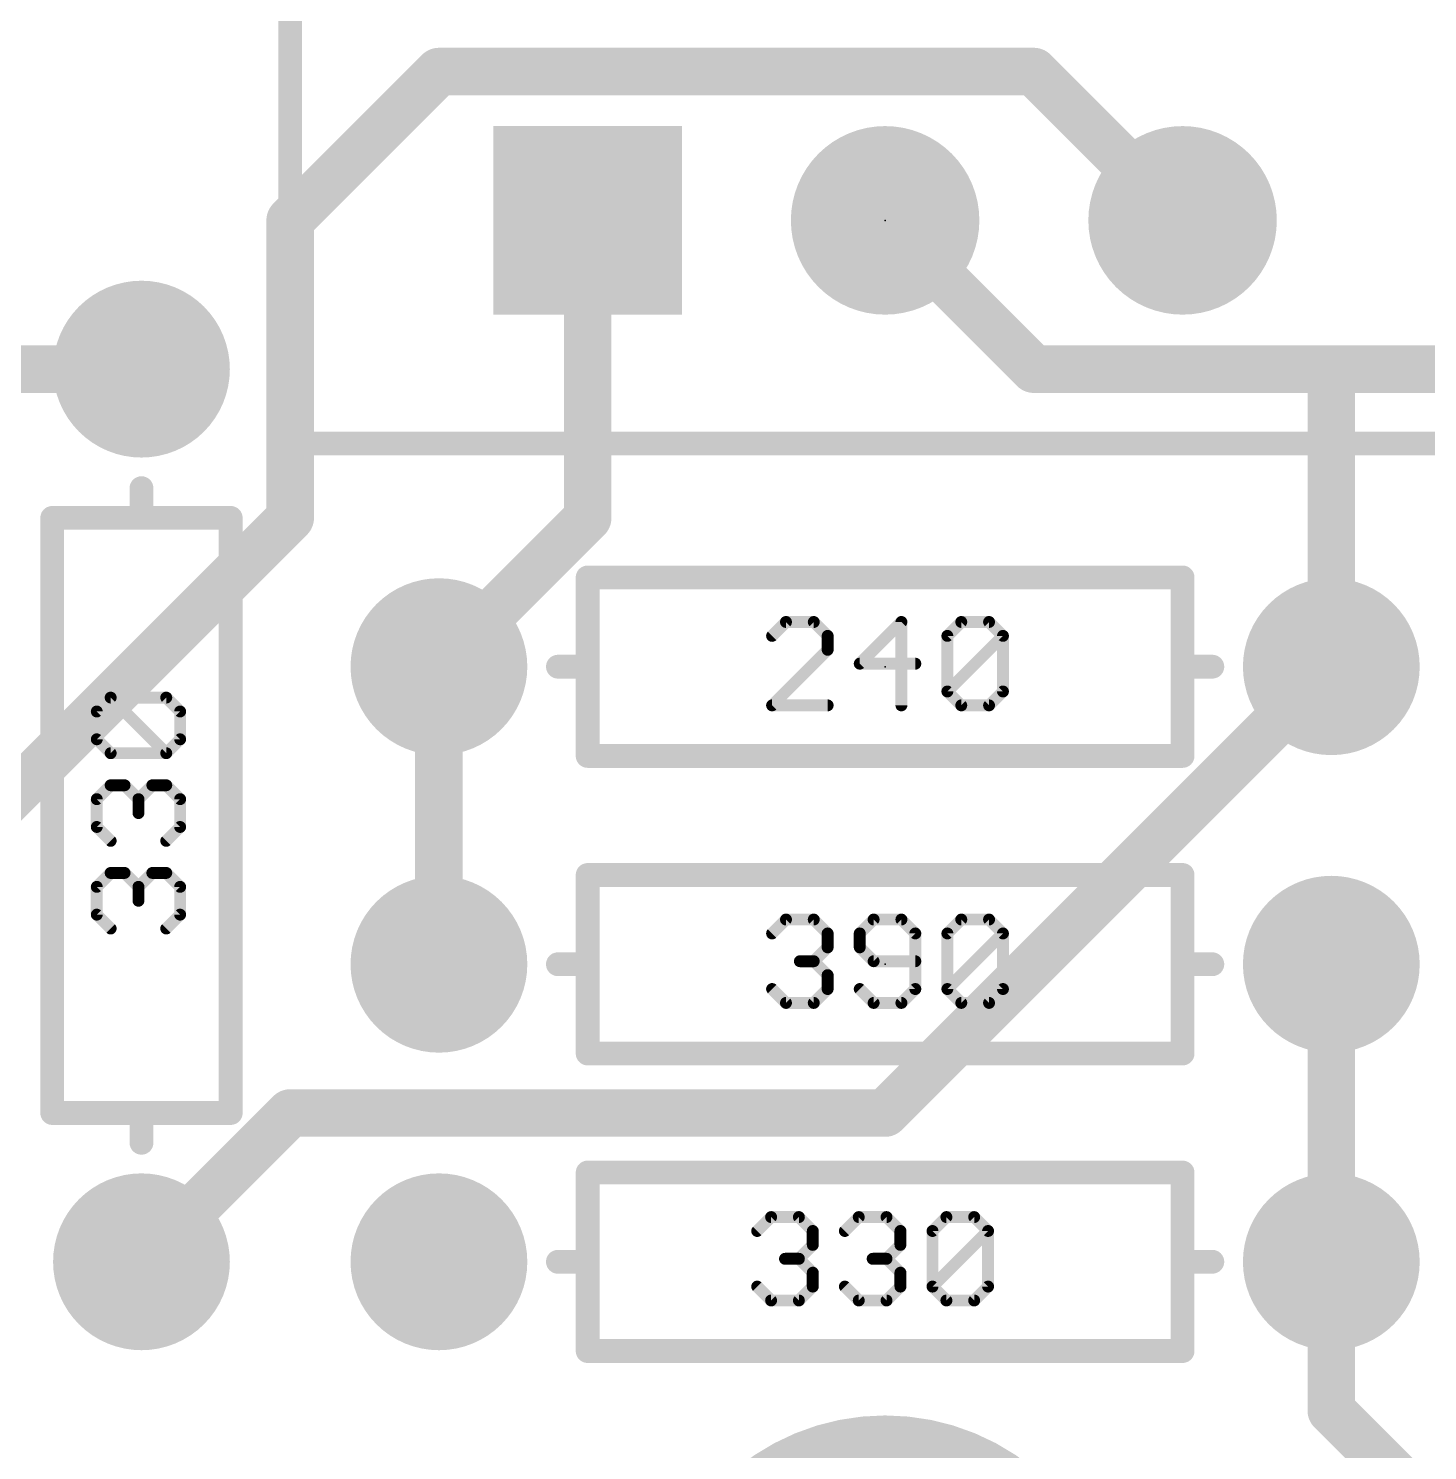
# Model space of a CAD drawing. Extents: x -0.1 to 31.9, y -3 to 31.9.
# Drawn here: x 9.19 to 21.14, y 12.36 to 24.5 of the extents above; entities that cross this region are included whole.
import ezdxf

# ---------------------------------------------------------------- set-up
doc = ezdxf.new("R2010")
doc.units = 0
for name, color, linetype in [('1', 12, 'CONTINUOUS'), ('17', 110, 'CONTINUOUS'), ('21', 41, 'CONTINUOUS'), ('23', 53, 'CONTINUOUS')]:
    doc.layers.add(name, color=color, linetype=linetype)

# ---------------------------------------------------------------- blocks, each defined once
blk = doc.blocks.new('ROUNDP')
at = {"const_width": 0.5}
blk.add_lwpolyline([(0, -0.25, 1), (0, 0.25, 1), (0, -0.25)], format="xyb", dxfattribs=at)
blk = doc.blocks.new('SQUAREP')
blk.add_solid([(-0.5, -0.5), (0.5, -0.5), (-0.5, 0.5), (0.5, 0.5)])

msp = doc.modelspace()

# ---------------------------------------------------------------- linework, layer by layer
at = {"layer": '1', "const_width": 0.4064}
for points in [[(11.43, 22.86), (12.7, 24.13)], [(12.7, 24.13), (17.78, 24.13)], [(17.78, 24.13), (19.05, 22.86)], [(11.43, 20.32), (11.43, 22.86)], [(13.97, 20.32), (13.97, 22.86)], [(17.78, 21.59), (16.51, 22.86)], [(7.62, 21.59), (10.16, 21.59)], [(20.32, 21.59), (17.78, 21.59)], [(20.32, 21.59), (27.94, 21.59)], [(20.32, 19.05), (20.32, 21.59)], [(8.89, 17.78), (11.43, 20.32)], [(12.7, 19.05), (13.97, 20.32)], [(12.7, 16.51), (12.7, 19.05)], [(16.51, 15.24), (20.32, 19.05)], [(20.32, 13.97), (20.32, 16.51)], [(10.16, 13.97), (11.43, 15.24)], [(11.43, 15.24), (16.51, 15.24)], [(20.32, 12.7), (20.32, 13.97)], [(26.67, 6.35), (20.32, 12.7)]]:
    msp.add_lwpolyline(points, dxfattribs=at)
at = {"layer": '1', "const_width": 0.2032}
for points in [[(12.7, 24.2316, 1), (12.7, 24.0284)], [(12.7718, 24.0582, 1), (12.6282, 24.2018)], [(17.8518, 24.2018, 1), (17.7082, 24.0582)], [(17.78, 24.0284, 1), (17.78, 24.2316)], [(11.5316, 22.86, 1), (11.3284, 22.86)], [(11.3582, 22.9318, 1), (11.5018, 22.7882)], [(14.0716, 22.86, 1), (13.8684, 22.86)], [(16.5818, 22.9318, 1), (16.4382, 22.7882)], [(18.9782, 22.7882, 1), (19.1218, 22.9318)], [(10.16, 21.4884, 1), (10.16, 21.6916)], [(17.78, 21.6916, 1), (17.78, 21.4884)], [(17.7082, 21.5182, 1), (17.8518, 21.6618)], [(20.32, 21.6916, 1), (20.32, 21.4884)], [(20.4216, 21.59, 1), (20.2184, 21.59)], [(20.32, 21.4884, 1), (20.32, 21.6916)], [(11.5018, 20.2482, 1), (11.3582, 20.3918)], [(14.0418, 20.2482, 1), (13.8982, 20.3918)], [(11.3284, 20.32, 1), (11.5316, 20.32)], [(13.8684, 20.32, 1), (14.0716, 20.32)], [(12.8016, 19.05, 1), (12.5984, 19.05)], [(12.6282, 19.1218, 1), (12.7718, 18.9782)], [(20.3918, 18.9782, 1), (20.2482, 19.1218)], [(20.2184, 19.05, 1), (20.4216, 19.05)], [(20.4216, 16.51, 1), (20.2184, 16.51)], [(12.5984, 16.51, 1), (12.8016, 16.51)], [(11.43, 15.3416, 1), (11.43, 15.1384)], [(11.5018, 15.1682, 1), (11.3582, 15.3118)], [(16.51, 15.1384, 1), (16.51, 15.3416)], [(16.4382, 15.3118, 1), (16.5818, 15.1682)], [(10.0882, 14.0418, 1), (10.2318, 13.8982)], [(20.4216, 13.97, 1), (20.2184, 13.97)], [(20.2184, 13.97, 1), (20.4216, 13.97)], [(20.3918, 12.7718, 1), (20.2482, 12.6282)], [(20.2184, 12.7, 1), (20.4216, 12.7)]]:
    msp.add_lwpolyline(points, format="xyb", dxfattribs=at)
at = {"layer": '21'}
for points, const_width in [([(11.43, 20.955), (11.43, 24.765)], 0.2032), ([(21.59, 20.955), (11.43, 20.955)], 0.2032), ([(10.16, 20.32), (10.16, 20.574)], 0.2032), ([(9.398, 15.24), (9.398, 20.32)], 0.2032), ([(9.398, 20.32), (10.16, 20.32)], 0.2032), ([(10.16, 20.32), (10.922, 20.32)], 0.2032), ([(10.922, 20.32), (10.922, 15.24)], 0.2032), ([(13.97, 19.812), (19.05, 19.812)], 0.2032), ([(13.97, 19.05), (13.97, 19.812)], 0.2032), ([(19.05, 19.812), (19.05, 19.05)], 0.2032), ([(15.6634, 19.4316), (15.5448, 19.313)], 0.1016), ([(15.9007, 19.4316), (15.6634, 19.4316)], 0.1016), ([(16.0193, 19.313), (15.9007, 19.4316)], 0.1016), ([(16.6491, 19.4316), (16.2932, 19.0757)], 0.1016), ([(16.6491, 18.7198), (16.6491, 19.4316)], 0.1016), ([(17.0416, 19.313), (17.1603, 19.4316)], 0.1016), ([(17.1603, 19.4316), (17.3975, 19.4316)], 0.1016), ([(17.3975, 19.4316), (17.5162, 19.313)], 0.1016), ([(16.0193, 19.1943), (16.0193, 19.313)], 0.1016), ([(17.0416, 18.8384), (17.0416, 19.313)], 0.1016), ([(17.0416, 18.8384), (17.5162, 19.313)], 0.1016), ([(17.5162, 19.313), (17.5162, 18.8384)], 0.1016), ([(15.5448, 18.7198), (16.0193, 19.1943)], 0.1016), ([(13.97, 19.05), (13.716, 19.05)], 0.2032), ([(13.97, 18.288), (13.97, 19.05)], 0.2032), ([(16.2932, 19.0757), (16.7678, 19.0757)], 0.1016), ([(19.05, 19.05), (19.05, 18.288)], 0.2032), ([(19.05, 19.05), (19.304, 19.05)], 0.2032), ([(9.7784, 18.6675), (9.897, 18.7862)], 0.1016), ([(9.897, 18.7862), (10.3716, 18.7862)], 0.1016), ([(10.3716, 18.3116), (9.897, 18.7862)], 0.1016), ([(10.3716, 18.7862), (10.4902, 18.6675)], 0.1016), ([(17.1603, 18.7198), (17.0416, 18.8384)], 0.1016), ([(17.5162, 18.8384), (17.3975, 18.7198)], 0.1016), ([(9.7784, 18.4303), (9.7784, 18.6675)], 0.1016), ([(10.4902, 18.6675), (10.4902, 18.4303)], 0.1016), ([(16.0193, 18.7198), (15.5448, 18.7198)], 0.1016), ([(17.3975, 18.7198), (17.1603, 18.7198)], 0.1016), ([(9.897, 18.3116), (9.7784, 18.4303)], 0.1016), ([(10.4902, 18.4303), (10.3716, 18.3116)], 0.1016), ([(10.3716, 18.3116), (9.897, 18.3116)], 0.1016), ([(19.05, 18.288), (13.97, 18.288)], 0.2032), ([(9.7784, 17.9191), (9.897, 18.0378)], 0.1016), ([(9.897, 18.0378), (10.0157, 18.0378)], 0.1016), ([(10.0157, 18.0378), (10.1343, 17.9191)], 0.1016), ([(10.1343, 17.9191), (10.2529, 18.0378)], 0.1016), ([(10.2529, 18.0378), (10.3716, 18.0378)], 0.1016), ([(10.3716, 18.0378), (10.4902, 17.9191)], 0.1016), ([(9.7784, 17.6819), (9.7784, 17.9191)], 0.1016), ([(10.1343, 17.9191), (10.1343, 17.8005)], 0.1016), ([(10.4902, 17.9191), (10.4902, 17.6819)], 0.1016), ([(9.897, 17.5632), (9.7784, 17.6819)], 0.1016), ([(10.4902, 17.6819), (10.3716, 17.5632)], 0.1016), ([(13.97, 16.51), (13.97, 17.272)], 0.2032), ([(13.97, 17.272), (19.05, 17.272)], 0.2032), ([(19.05, 17.272), (19.05, 16.51)], 0.2032), ([(9.7784, 17.1707), (9.897, 17.2893)], 0.1016), ([(9.897, 17.2893), (10.0157, 17.2893)], 0.1016), ([(10.0157, 17.2893), (10.1343, 17.1707)], 0.1016), ([(10.1343, 17.1707), (10.2529, 17.2893)], 0.1016), ([(10.2529, 17.2893), (10.3716, 17.2893)], 0.1016), ([(10.3716, 17.2893), (10.4902, 17.1707)], 0.1016), ([(9.7784, 16.9334), (9.7784, 17.1707)], 0.1016), ([(10.1343, 17.1707), (10.1343, 17.0521)], 0.1016), ([(10.4902, 17.1707), (10.4902, 16.9334)], 0.1016), ([(9.897, 16.8148), (9.7784, 16.9334)], 0.1016), ([(10.4902, 16.9334), (10.3716, 16.8148)], 0.1016), ([(15.5448, 16.773), (15.6634, 16.8916)], 0.1016), ([(15.6634, 16.8916), (15.9007, 16.8916)], 0.1016), ([(15.9007, 16.8916), (16.0193, 16.773)], 0.1016), ([(16.4119, 16.8916), (16.2932, 16.773)], 0.1016), ([(16.6491, 16.8916), (16.4119, 16.8916)], 0.1016), ([(16.7678, 16.773), (16.6491, 16.8916)], 0.1016), ([(17.0416, 16.773), (17.1603, 16.8916)], 0.1016), ([(17.1603, 16.8916), (17.3975, 16.8916)], 0.1016), ([(17.3975, 16.8916), (17.5162, 16.773)], 0.1016), ([(16.0193, 16.773), (16.0193, 16.6543)], 0.1016), ([(16.2932, 16.773), (16.2932, 16.6543)], 0.1016), ([(16.7678, 16.2984), (16.7678, 16.773)], 0.1016), ([(17.0416, 16.2984), (17.0416, 16.773)], 0.1016), ([(17.0416, 16.2984), (17.5162, 16.773)], 0.1016), ([(17.5162, 16.773), (17.5162, 16.2984)], 0.1016), ([(16.0193, 16.6543), (15.9007, 16.5357)], 0.1016), ([(16.2932, 16.6543), (16.4119, 16.5357)], 0.1016), ([(13.97, 16.51), (13.716, 16.51)], 0.2032), ([(13.97, 15.748), (13.97, 16.51)], 0.2032), ([(15.9007, 16.5357), (15.7821, 16.5357)], 0.1016), ([(15.9007, 16.5357), (16.0193, 16.4171)], 0.1016), ([(16.4119, 16.5357), (16.7678, 16.5357)], 0.1016), ([(19.05, 16.51), (19.05, 15.748)], 0.2032), ([(19.05, 16.51), (19.304, 16.51)], 0.2032), ([(16.0193, 16.4171), (16.0193, 16.2984)], 0.1016), ([(15.6634, 16.1798), (15.5448, 16.2984)], 0.1016), ([(16.0193, 16.2984), (15.9007, 16.1798)], 0.1016), ([(16.2932, 16.2984), (16.4119, 16.1798)], 0.1016), ([(16.6491, 16.1798), (16.7678, 16.2984)], 0.1016), ([(17.1603, 16.1798), (17.0416, 16.2984)], 0.1016), ([(17.5162, 16.2984), (17.3975, 16.1798)], 0.1016), ([(15.9007, 16.1798), (15.6634, 16.1798)], 0.1016), ([(16.4119, 16.1798), (16.6491, 16.1798)], 0.1016), ([(17.3975, 16.1798), (17.1603, 16.1798)], 0.1016), ([(19.05, 15.748), (13.97, 15.748)], 0.2032), ([(10.16, 15.24), (9.398, 15.24)], 0.2032), ([(10.922, 15.24), (10.16, 15.24)], 0.2032), ([(10.16, 15.24), (10.16, 14.986)], 0.2032), ([(13.97, 14.732), (19.05, 14.732)], 0.2032), ([(13.97, 13.97), (13.97, 14.732)], 0.2032), ([(19.05, 14.732), (19.05, 13.97)], 0.2032), ([(15.4178, 14.233), (15.5364, 14.3516)], 0.1016), ([(15.5364, 14.3516), (15.7737, 14.3516)], 0.1016), ([(15.7737, 14.3516), (15.8923, 14.233)], 0.1016), ([(16.1662, 14.233), (16.2849, 14.3516)], 0.1016), ([(16.2849, 14.3516), (16.5221, 14.3516)], 0.1016), ([(16.5221, 14.3516), (16.6408, 14.233)], 0.1016), ([(16.9146, 14.233), (17.0333, 14.3516)], 0.1016), ([(17.0333, 14.3516), (17.2705, 14.3516)], 0.1016), ([(17.2705, 14.3516), (17.3892, 14.233)], 0.1016), ([(15.8923, 14.233), (15.8923, 14.1143)], 0.1016), ([(16.6408, 14.233), (16.6408, 14.1143)], 0.1016), ([(16.9146, 13.7584), (16.9146, 14.233)], 0.1016), ([(16.9146, 13.7584), (17.3892, 14.233)], 0.1016), ([(17.3892, 14.233), (17.3892, 13.7584)], 0.1016), ([(15.8923, 14.1143), (15.7737, 13.9957)], 0.1016), ([(16.6408, 14.1143), (16.5221, 13.9957)], 0.1016), ([(13.97, 13.97), (13.716, 13.97)], 0.2032), ([(13.97, 13.208), (13.97, 13.97)], 0.2032), ([(15.7737, 13.9957), (15.6551, 13.9957)], 0.1016), ([(15.7737, 13.9957), (15.8923, 13.8771)], 0.1016), ([(16.5221, 13.9957), (16.4035, 13.9957)], 0.1016), ([(16.5221, 13.9957), (16.6408, 13.8771)], 0.1016), ([(19.05, 13.97), (19.05, 13.208)], 0.2032), ([(19.05, 13.97), (19.304, 13.97)], 0.2032), ([(15.8923, 13.8771), (15.8923, 13.7584)], 0.1016), ([(16.6408, 13.8771), (16.6408, 13.7584)], 0.1016), ([(15.5364, 13.6398), (15.4178, 13.7584)], 0.1016), ([(15.8923, 13.7584), (15.7737, 13.6398)], 0.1016), ([(16.2849, 13.6398), (16.1662, 13.7584)], 0.1016), ([(16.6408, 13.7584), (16.5221, 13.6398)], 0.1016), ([(17.0333, 13.6398), (16.9146, 13.7584)], 0.1016), ([(17.3892, 13.7584), (17.2705, 13.6398)], 0.1016), ([(15.7737, 13.6398), (15.5364, 13.6398)], 0.1016), ([(16.5221, 13.6398), (16.2849, 13.6398)], 0.1016), ([(17.2705, 13.6398), (17.0333, 13.6398)], 0.1016), ([(19.05, 13.208), (13.97, 13.208)], 0.2032)]:
    msp.add_lwpolyline(points, dxfattribs=dict(at, const_width=const_width))
for points, const_width in [([(11.43, 21.0058, 1), (11.43, 20.9042)], 0.1016), ([(11.3792, 20.955, 1), (11.4808, 20.955)], 0.1016), ([(10.2108, 20.574, 1), (10.1092, 20.574)], 0.1016), ([(9.4488, 20.32, 1), (9.3472, 20.32)], 0.1016), ([(9.398, 20.3708, 1), (9.398, 20.2692)], 0.1016), ([(10.16, 20.3708, 1), (10.16, 20.2692)], 0.1016), ([(10.16, 20.2692, 1), (10.16, 20.3708)], 0.1016), ([(10.9728, 20.32, 1), (10.8712, 20.32)], 0.1016), ([(10.922, 20.2692, 1), (10.922, 20.3708)], 0.1016), ([(10.1092, 20.32, 1), (10.2108, 20.32)], 0.1016), ([(13.97, 19.8628, 1), (13.97, 19.7612)], 0.1016), ([(14.0208, 19.812, 1), (13.9192, 19.812)], 0.1016), ([(19.1008, 19.812, 1), (18.9992, 19.812)], 0.1016), ([(19.05, 19.7612, 1), (19.05, 19.8628)], 0.1016), ([(15.6634, 19.457, 1), (15.6634, 19.4062)], 0.0508), ([(15.6814, 19.4136, 1), (15.6455, 19.4496)], 0.0508), ([(15.9187, 19.4496, 1), (15.8827, 19.4136)], 0.0508), ([(15.9007, 19.4062, 1), (15.9007, 19.457)], 0.0508), ([(16.6745, 19.4316, 1), (16.6237, 19.4316)], 0.0508), ([(16.6671, 19.4136, 1), (16.6312, 19.4496)], 0.0508), ([(17.1603, 19.457, 1), (17.1603, 19.4062)], 0.0508), ([(17.1782, 19.4136, 1), (17.1423, 19.4496)], 0.0508), ([(17.4155, 19.4496, 1), (17.3796, 19.4136)], 0.0508), ([(17.3975, 19.4062, 1), (17.3975, 19.457)], 0.0508), ([(15.5268, 19.3309, 1), (15.5628, 19.295)], 0.0508), ([(16.0447, 19.313, 1), (15.9939, 19.313)], 0.0508), ([(16.0014, 19.295, 1), (16.0373, 19.3309)], 0.0508), ([(17.067, 19.313, 1), (17.0162, 19.313)], 0.0508), ([(17.0237, 19.3309, 1), (17.0596, 19.295)], 0.0508), ([(17.5416, 19.313, 1), (17.4908, 19.313)], 0.0508), ([(17.5341, 19.295, 1), (17.4982, 19.3309)], 0.0508), ([(17.4982, 19.295, 1), (17.5341, 19.3309)], 0.0508), ([(15.9939, 19.1943, 1), (16.0447, 19.1943)], 0.0508), ([(16.0373, 19.1764, 1), (16.0014, 19.2123)], 0.0508), ([(13.716, 19.1008, 1), (13.716, 18.9992)], 0.1016), ([(14.0208, 19.05, 1), (13.9192, 19.05)], 0.1016), ([(13.9192, 19.05, 1), (14.0208, 19.05)], 0.1016), ([(13.97, 18.9992, 1), (13.97, 19.1008)], 0.1016), ([(16.2932, 19.1011, 1), (16.2932, 19.0503)], 0.0508), ([(16.2753, 19.0937, 1), (16.3112, 19.0577)], 0.0508), ([(16.7678, 19.0503, 1), (16.7678, 19.1011)], 0.0508), ([(19.1008, 19.05, 1), (18.9992, 19.05)], 0.1016), ([(19.05, 19.1008, 1), (19.05, 18.9992)], 0.1016), ([(18.9992, 19.05, 1), (19.1008, 19.05)], 0.1016), ([(19.304, 18.9992, 1), (19.304, 19.1008)], 0.1016), ([(9.897, 18.8116, 1), (9.897, 18.7608)], 0.0508), ([(9.915, 18.8041, 1), (9.8791, 18.7682)], 0.0508), ([(9.915, 18.7682, 1), (9.8791, 18.8041)], 0.0508), ([(10.3895, 18.8041, 1), (10.3536, 18.7682)], 0.0508), ([(10.3716, 18.7608, 1), (10.3716, 18.8116)], 0.0508), ([(17.0162, 18.8384, 1), (17.067, 18.8384)], 0.0508), ([(17.0596, 18.8564, 1), (17.0237, 18.8205)], 0.0508), ([(17.0237, 18.8564, 1), (17.0596, 18.8205)], 0.0508), ([(17.4908, 18.8384, 1), (17.5416, 18.8384)], 0.0508), ([(17.5341, 18.8205, 1), (17.4982, 18.8564)], 0.0508), ([(9.8038, 18.6675, 1), (9.753, 18.6675)], 0.0508), ([(9.7604, 18.6855, 1), (9.7964, 18.6496)], 0.0508), ([(10.5156, 18.6675, 1), (10.4648, 18.6675)], 0.0508), ([(10.4722, 18.6496, 1), (10.5082, 18.6855)], 0.0508), ([(15.5268, 18.7378, 1), (15.5628, 18.7018)], 0.0508), ([(15.5448, 18.7452, 1), (15.5448, 18.6944)], 0.0508), ([(16.0193, 18.6944, 1), (16.0193, 18.7452)], 0.0508), ([(16.6237, 18.7198, 1), (16.6745, 18.7198)], 0.0508), ([(17.1603, 18.7452, 1), (17.1603, 18.6944)], 0.0508), ([(17.1423, 18.7018, 1), (17.1782, 18.7378)], 0.0508), ([(17.3796, 18.7378, 1), (17.4155, 18.7018)], 0.0508), ([(17.3975, 18.6944, 1), (17.3975, 18.7452)], 0.0508), ([(9.7964, 18.4482, 1), (9.7604, 18.4123)], 0.0508), ([(9.753, 18.4303, 1), (9.8038, 18.4303)], 0.0508), ([(10.4648, 18.4303, 1), (10.5156, 18.4303)], 0.0508), ([(10.5082, 18.4123, 1), (10.4722, 18.4482)], 0.0508), ([(9.897, 18.337, 1), (9.897, 18.2862)], 0.0508), ([(9.8791, 18.2937, 1), (9.915, 18.3296)], 0.0508), ([(10.3536, 18.3296, 1), (10.3895, 18.2937)], 0.0508), ([(10.3536, 18.2937, 1), (10.3895, 18.3296)], 0.0508), ([(10.3716, 18.2862, 1), (10.3716, 18.337)], 0.0508), ([(13.97, 18.3388, 1), (13.97, 18.2372)], 0.1016), ([(13.9192, 18.288, 1), (14.0208, 18.288)], 0.1016), ([(18.9992, 18.288, 1), (19.1008, 18.288)], 0.1016), ([(19.05, 18.2372, 1), (19.05, 18.3388)], 0.1016), ([(9.897, 18.0632, 1), (9.897, 18.0124)], 0.0508), ([(9.915, 18.0198, 1), (9.8791, 18.0557)], 0.0508), ([(10.0336, 18.0557, 1), (9.9977, 18.0198)], 0.0508), ([(10.0157, 18.0124, 1), (10.0157, 18.0632)], 0.0508), ([(10.2529, 18.0632, 1), (10.2529, 18.0124)], 0.0508), ([(10.2709, 18.0198, 1), (10.235, 18.0557)], 0.0508), ([(10.3895, 18.0557, 1), (10.3536, 18.0198)], 0.0508), ([(10.3716, 18.0124, 1), (10.3716, 18.0632)], 0.0508), ([(9.8038, 17.9191, 1), (9.753, 17.9191)], 0.0508), ([(10.1597, 17.9191, 1), (10.1089, 17.9191)], 0.0508), ([(10.5156, 17.9191, 1), (10.4648, 17.9191)], 0.0508), ([(9.7604, 17.9371, 1), (9.7964, 17.9012)], 0.0508), ([(10.1163, 17.9371, 1), (10.1523, 17.9012)], 0.0508), ([(10.1163, 17.9012, 1), (10.1523, 17.9371)], 0.0508), ([(10.4722, 17.9012, 1), (10.5082, 17.9371)], 0.0508), ([(9.7964, 17.6998, 1), (9.7604, 17.6639)], 0.0508), ([(10.1089, 17.8005, 1), (10.1597, 17.8005)], 0.0508), ([(10.5082, 17.6639, 1), (10.4722, 17.6998)], 0.0508), ([(9.753, 17.6819, 1), (9.8038, 17.6819)], 0.0508), ([(9.8791, 17.5453, 1), (9.915, 17.5812)], 0.0508), ([(10.3536, 17.5812, 1), (10.3895, 17.5453)], 0.0508), ([(10.4648, 17.6819, 1), (10.5156, 17.6819)], 0.0508), ([(14.0208, 17.272, 1), (13.9192, 17.272)], 0.1016), ([(13.97, 17.3228, 1), (13.97, 17.2212)], 0.1016), ([(19.1008, 17.272, 1), (18.9992, 17.272)], 0.1016), ([(19.05, 17.2212, 1), (19.05, 17.3228)], 0.1016), ([(9.897, 17.3147, 1), (9.897, 17.2639)], 0.0508), ([(9.915, 17.2714, 1), (9.8791, 17.3073)], 0.0508), ([(10.0336, 17.3073, 1), (9.9977, 17.2714)], 0.0508), ([(10.0157, 17.2639, 1), (10.0157, 17.3147)], 0.0508), ([(10.2529, 17.3147, 1), (10.2529, 17.2639)], 0.0508), ([(10.2709, 17.2714, 1), (10.235, 17.3073)], 0.0508), ([(10.3895, 17.3073, 1), (10.3536, 17.2714)], 0.0508), ([(10.3716, 17.2639, 1), (10.3716, 17.3147)], 0.0508), ([(9.7604, 17.1887, 1), (9.7964, 17.1527)], 0.0508), ([(9.8038, 17.1707, 1), (9.753, 17.1707)], 0.0508), ([(10.1163, 17.1887, 1), (10.1523, 17.1527)], 0.0508), ([(10.1597, 17.1707, 1), (10.1089, 17.1707)], 0.0508), ([(10.1163, 17.1527, 1), (10.1523, 17.1887)], 0.0508), ([(10.5156, 17.1707, 1), (10.4648, 17.1707)], 0.0508), ([(10.4722, 17.1527, 1), (10.5082, 17.1887)], 0.0508), ([(10.1089, 17.0521, 1), (10.1597, 17.0521)], 0.0508), ([(9.7964, 16.9514, 1), (9.7604, 16.9155)], 0.0508), ([(9.753, 16.9334, 1), (9.8038, 16.9334)], 0.0508), ([(10.4648, 16.9334, 1), (10.5156, 16.9334)], 0.0508), ([(10.5082, 16.9155, 1), (10.4722, 16.9514)], 0.0508), ([(15.6634, 16.917, 1), (15.6634, 16.8662)], 0.0508), ([(15.6814, 16.8736, 1), (15.6455, 16.9096)], 0.0508), ([(15.9187, 16.9096, 1), (15.8827, 16.8736)], 0.0508), ([(15.9007, 16.8662, 1), (15.9007, 16.917)], 0.0508), ([(16.4119, 16.917, 1), (16.4119, 16.8662)], 0.0508), ([(16.4298, 16.8736, 1), (16.3939, 16.9096)], 0.0508), ([(16.6671, 16.9096, 1), (16.6312, 16.8736)], 0.0508), ([(16.6491, 16.8662, 1), (16.6491, 16.917)], 0.0508), ([(17.1603, 16.917, 1), (17.1603, 16.8662)], 0.0508), ([(17.1782, 16.8736, 1), (17.1423, 16.9096)], 0.0508), ([(17.4155, 16.9096, 1), (17.3796, 16.8736)], 0.0508), ([(17.3975, 16.8662, 1), (17.3975, 16.917)], 0.0508), ([(9.8791, 16.7968, 1), (9.915, 16.8328)], 0.0508), ([(10.3536, 16.8328, 1), (10.3895, 16.7968)], 0.0508), ([(15.5268, 16.7909, 1), (15.5628, 16.755)], 0.0508), ([(16.0447, 16.773, 1), (15.9939, 16.773)], 0.0508), ([(16.0014, 16.755, 1), (16.0373, 16.7909)], 0.0508), ([(16.3186, 16.773, 1), (16.2678, 16.773)], 0.0508), ([(16.2753, 16.7909, 1), (16.3112, 16.755)], 0.0508), ([(16.7932, 16.773, 1), (16.7424, 16.773)], 0.0508), ([(16.7498, 16.755, 1), (16.7857, 16.7909)], 0.0508), ([(17.067, 16.773, 1), (17.0162, 16.773)], 0.0508), ([(17.0237, 16.7909, 1), (17.0596, 16.755)], 0.0508), ([(17.5416, 16.773, 1), (17.4908, 16.773)], 0.0508), ([(17.5341, 16.755, 1), (17.4982, 16.7909)], 0.0508), ([(17.4982, 16.755, 1), (17.5341, 16.7909)], 0.0508), ([(15.9939, 16.6543, 1), (16.0447, 16.6543)], 0.0508), ([(16.0373, 16.6364, 1), (16.0014, 16.6723)], 0.0508), ([(16.2678, 16.6543, 1), (16.3186, 16.6543)], 0.0508), ([(16.3112, 16.6723, 1), (16.2753, 16.6364)], 0.0508), ([(13.716, 16.5608, 1), (13.716, 16.4592)], 0.1016), ([(14.0208, 16.51, 1), (13.9192, 16.51)], 0.1016), ([(13.9192, 16.51, 1), (14.0208, 16.51)], 0.1016), ([(13.97, 16.4592, 1), (13.97, 16.5608)], 0.1016), ([(15.7821, 16.5611, 1), (15.7821, 16.5103)], 0.0508), ([(15.9187, 16.5537, 1), (15.8827, 16.5177)], 0.0508), ([(15.8827, 16.5537, 1), (15.9187, 16.5177)], 0.0508), ([(15.9007, 16.5103, 1), (15.9007, 16.5611)], 0.0508), ([(16.4119, 16.5611, 1), (16.4119, 16.5103)], 0.0508), ([(16.3939, 16.5177, 1), (16.4298, 16.5537)], 0.0508), ([(16.7678, 16.5103, 1), (16.7678, 16.5611)], 0.0508), ([(19.1008, 16.51, 1), (18.9992, 16.51)], 0.1016), ([(19.05, 16.5608, 1), (19.05, 16.4592)], 0.1016), ([(18.9992, 16.51, 1), (19.1008, 16.51)], 0.1016), ([(19.304, 16.4592, 1), (19.304, 16.5608)], 0.1016), ([(16.0447, 16.4171, 1), (15.9939, 16.4171)], 0.0508), ([(16.0014, 16.3991, 1), (16.0373, 16.435)], 0.0508), ([(15.5628, 16.3164, 1), (15.5268, 16.2805)], 0.0508), ([(15.9939, 16.2984, 1), (16.0447, 16.2984)], 0.0508), ([(16.0373, 16.2805, 1), (16.0014, 16.3164)], 0.0508), ([(16.3112, 16.3164, 1), (16.2753, 16.2805)], 0.0508), ([(16.7424, 16.2984, 1), (16.7932, 16.2984)], 0.0508), ([(16.7857, 16.2805, 1), (16.7498, 16.3164)], 0.0508), ([(17.0162, 16.2984, 1), (17.067, 16.2984)], 0.0508), ([(17.0596, 16.3164, 1), (17.0237, 16.2805)], 0.0508), ([(17.0237, 16.3164, 1), (17.0596, 16.2805)], 0.0508), ([(17.4908, 16.2984, 1), (17.5416, 16.2984)], 0.0508), ([(17.5341, 16.2805, 1), (17.4982, 16.3164)], 0.0508), ([(15.6634, 16.2052, 1), (15.6634, 16.1544)], 0.0508), ([(15.6455, 16.1618, 1), (15.6814, 16.1978)], 0.0508), ([(15.8827, 16.1978, 1), (15.9187, 16.1618)], 0.0508), ([(15.9007, 16.1544, 1), (15.9007, 16.2052)], 0.0508), ([(16.4119, 16.2052, 1), (16.4119, 16.1544)], 0.0508), ([(16.3939, 16.1618, 1), (16.4298, 16.1978)], 0.0508), ([(16.6312, 16.1978, 1), (16.6671, 16.1618)], 0.0508), ([(16.6491, 16.1544, 1), (16.6491, 16.2052)], 0.0508), ([(17.1603, 16.2052, 1), (17.1603, 16.1544)], 0.0508), ([(17.1423, 16.1618, 1), (17.1782, 16.1978)], 0.0508), ([(17.3796, 16.1978, 1), (17.4155, 16.1618)], 0.0508), ([(17.3975, 16.1544, 1), (17.3975, 16.2052)], 0.0508), ([(13.97, 15.7988, 1), (13.97, 15.6972)], 0.1016), ([(13.9192, 15.748, 1), (14.0208, 15.748)], 0.1016), ([(18.9992, 15.748, 1), (19.1008, 15.748)], 0.1016), ([(19.05, 15.6972, 1), (19.05, 15.7988)], 0.1016), ([(9.398, 15.2908, 1), (9.398, 15.1892)], 0.1016), ([(10.16, 15.2908, 1), (10.16, 15.1892)], 0.1016), ([(10.2108, 15.24, 1), (10.1092, 15.24)], 0.1016), ([(10.16, 15.1892, 1), (10.16, 15.2908)], 0.1016), ([(10.922, 15.1892, 1), (10.922, 15.2908)], 0.1016), ([(9.3472, 15.24, 1), (9.4488, 15.24)], 0.1016), ([(10.8712, 15.24, 1), (10.9728, 15.24)], 0.1016), ([(10.1092, 14.986, 1), (10.2108, 14.986)], 0.1016), ([(13.97, 14.7828, 1), (13.97, 14.6812)], 0.1016), ([(14.0208, 14.732, 1), (13.9192, 14.732)], 0.1016), ([(19.1008, 14.732, 1), (18.9992, 14.732)], 0.1016), ([(19.05, 14.6812, 1), (19.05, 14.7828)], 0.1016), ([(15.5364, 14.377, 1), (15.5364, 14.3262)], 0.0508), ([(15.5544, 14.3336, 1), (15.5185, 14.3696)], 0.0508), ([(15.7917, 14.3696, 1), (15.7557, 14.3336)], 0.0508), ([(15.7737, 14.3262, 1), (15.7737, 14.377)], 0.0508), ([(16.2849, 14.377, 1), (16.2849, 14.3262)], 0.0508), ([(16.3028, 14.3336, 1), (16.2669, 14.3696)], 0.0508), ([(16.5401, 14.3696, 1), (16.5042, 14.3336)], 0.0508), ([(16.5221, 14.3262, 1), (16.5221, 14.377)], 0.0508), ([(17.0333, 14.377, 1), (17.0333, 14.3262)], 0.0508), ([(17.0512, 14.3336, 1), (17.0153, 14.3696)], 0.0508), ([(17.2885, 14.3696, 1), (17.2526, 14.3336)], 0.0508), ([(17.2705, 14.3262, 1), (17.2705, 14.377)], 0.0508), ([(15.3998, 14.2509, 1), (15.4358, 14.215)], 0.0508), ([(15.9177, 14.233, 1), (15.8669, 14.233)], 0.0508), ([(15.8744, 14.215, 1), (15.9103, 14.2509)], 0.0508), ([(16.1483, 14.2509, 1), (16.1842, 14.215)], 0.0508), ([(16.6662, 14.233, 1), (16.6154, 14.233)], 0.0508), ([(16.6228, 14.215, 1), (16.6587, 14.2509)], 0.0508), ([(16.94, 14.233, 1), (16.8892, 14.233)], 0.0508), ([(16.8967, 14.2509, 1), (16.9326, 14.215)], 0.0508), ([(17.4146, 14.233, 1), (17.3638, 14.233)], 0.0508), ([(17.4071, 14.215, 1), (17.3712, 14.2509)], 0.0508), ([(17.3712, 14.215, 1), (17.4071, 14.2509)], 0.0508), ([(15.8669, 14.1143, 1), (15.9177, 14.1143)], 0.0508), ([(15.9103, 14.0964, 1), (15.8744, 14.1323)], 0.0508), ([(16.6154, 14.1143, 1), (16.6662, 14.1143)], 0.0508), ([(16.6587, 14.0964, 1), (16.6228, 14.1323)], 0.0508), ([(13.716, 14.0208, 1), (13.716, 13.9192)], 0.1016), ([(14.0208, 13.97, 1), (13.9192, 13.97)], 0.1016), ([(13.9192, 13.97, 1), (14.0208, 13.97)], 0.1016), ([(13.97, 13.9192, 1), (13.97, 14.0208)], 0.1016), ([(15.6551, 14.0211, 1), (15.6551, 13.9703)], 0.0508), ([(15.7917, 14.0137, 1), (15.7557, 13.9777)], 0.0508), ([(15.7557, 14.0137, 1), (15.7917, 13.9777)], 0.0508), ([(15.7737, 13.9703, 1), (15.7737, 14.0211)], 0.0508), ([(16.4035, 14.0211, 1), (16.4035, 13.9703)], 0.0508), ([(16.5401, 14.0137, 1), (16.5042, 13.9777)], 0.0508), ([(16.5042, 14.0137, 1), (16.5401, 13.9777)], 0.0508), ([(16.5221, 13.9703, 1), (16.5221, 14.0211)], 0.0508), ([(19.1008, 13.97, 1), (18.9992, 13.97)], 0.1016), ([(19.05, 14.0208, 1), (19.05, 13.9192)], 0.1016), ([(18.9992, 13.97, 1), (19.1008, 13.97)], 0.1016), ([(19.304, 13.9192, 1), (19.304, 14.0208)], 0.1016), ([(15.9177, 13.8771, 1), (15.8669, 13.8771)], 0.0508), ([(15.8744, 13.8591, 1), (15.9103, 13.895)], 0.0508), ([(16.6662, 13.8771, 1), (16.6154, 13.8771)], 0.0508), ([(16.6228, 13.8591, 1), (16.6587, 13.895)], 0.0508), ([(15.4358, 13.7764, 1), (15.3998, 13.7405)], 0.0508), ([(15.8669, 13.7584, 1), (15.9177, 13.7584)], 0.0508), ([(15.9103, 13.7405, 1), (15.8744, 13.7764)], 0.0508), ([(16.1842, 13.7764, 1), (16.1483, 13.7405)], 0.0508), ([(16.6154, 13.7584, 1), (16.6662, 13.7584)], 0.0508), ([(16.6587, 13.7405, 1), (16.6228, 13.7764)], 0.0508), ([(16.8892, 13.7584, 1), (16.94, 13.7584)], 0.0508), ([(16.9326, 13.7764, 1), (16.8967, 13.7405)], 0.0508), ([(16.8967, 13.7764, 1), (16.9326, 13.7405)], 0.0508), ([(17.3638, 13.7584, 1), (17.4146, 13.7584)], 0.0508), ([(17.4071, 13.7405, 1), (17.3712, 13.7764)], 0.0508), ([(15.5364, 13.6652, 1), (15.5364, 13.6144)], 0.0508), ([(15.5185, 13.6218, 1), (15.5544, 13.6578)], 0.0508), ([(15.7557, 13.6578, 1), (15.7917, 13.6218)], 0.0508), ([(15.7737, 13.6144, 1), (15.7737, 13.6652)], 0.0508), ([(16.2849, 13.6652, 1), (16.2849, 13.6144)], 0.0508), ([(16.2669, 13.6218, 1), (16.3028, 13.6578)], 0.0508), ([(16.5042, 13.6578, 1), (16.5401, 13.6218)], 0.0508), ([(16.5221, 13.6144, 1), (16.5221, 13.6652)], 0.0508), ([(17.0333, 13.6652, 1), (17.0333, 13.6144)], 0.0508), ([(17.0153, 13.6218, 1), (17.0512, 13.6578)], 0.0508), ([(17.2526, 13.6578, 1), (17.2885, 13.6218)], 0.0508), ([(17.2705, 13.6144, 1), (17.2705, 13.6652)], 0.0508), ([(13.97, 13.2588, 1), (13.97, 13.1572)], 0.1016), ([(13.9192, 13.208, 1), (14.0208, 13.208)], 0.1016), ([(18.9992, 13.208, 1), (19.1008, 13.208)], 0.1016), ([(19.05, 13.1572, 1), (19.05, 13.2588)], 0.1016)]:
    msp.add_lwpolyline(points, format="xyb", dxfattribs=dict(at, const_width=const_width))
at = {"layer": '23'}
for p in [(16.51, 22.86), (16.51, 19.05), (10.16, 17.78), (16.51, 16.51), (16.51, 13.97)]:
    msp.add_point(p, dxfattribs=at)

# ---------------------------------------------------------------- block references
at = {"layer": '17'}
for name, p, xscale, yscale in [('SQUAREP', (13.97, 22.86), 1.6096, 1.6096), ('SQUAREP', (13.97, 22.86), 1.6096, 1.6096), ('ROUNDP', (16.51, 22.86), 1.6096, 1.6096), ('ROUNDP', (16.51, 22.86), 1.6096, 1.6096), ('ROUNDP', (19.05, 22.86), 1.6096, 1.6096), ('ROUNDP', (19.05, 22.86), 1.6096, 1.6096), ('ROUNDP', (12.7, 19.05), 1.5096, 1.5096), ('ROUNDP', (12.7, 19.05), 1.5096, 1.5096), ('ROUNDP', (20.32, 19.05), 1.5096, 1.5096), ('ROUNDP', (20.32, 19.05), 1.5096, 1.5096), ('ROUNDP', (12.7, 13.97), 1.5096, 1.5096), ('ROUNDP', (12.7, 13.97), 1.5096, 1.5096), ('ROUNDP', (20.32, 13.97), 1.5096, 1.5096), ('ROUNDP', (20.32, 13.97), 1.5096, 1.5096), ('ROUNDP', (16.51, 10.652), 4.0132, 4.0132), ('ROUNDP', (16.51, 10.652), 4.0132, 4.0132)]:
    msp.add_blockref(name, p, dxfattribs=dict(at, xscale=xscale, yscale=yscale))
at = {"layer": '17', "xscale": 1.5096, "yscale": 1.5096}
for p, rotation in [((10.16, 21.59), 270), ((10.16, 21.59), 270), ((12.7, 16.51), 180), ((12.7, 16.51), 180), ((20.32, 16.51), 180), ((20.32, 16.51), 180), ((10.16, 13.97), 270), ((10.16, 13.97), 270)]:
    msp.add_blockref('ROUNDP', p, dxfattribs=dict(at, rotation=rotation))

doc.saveas('drawing.dxf')
